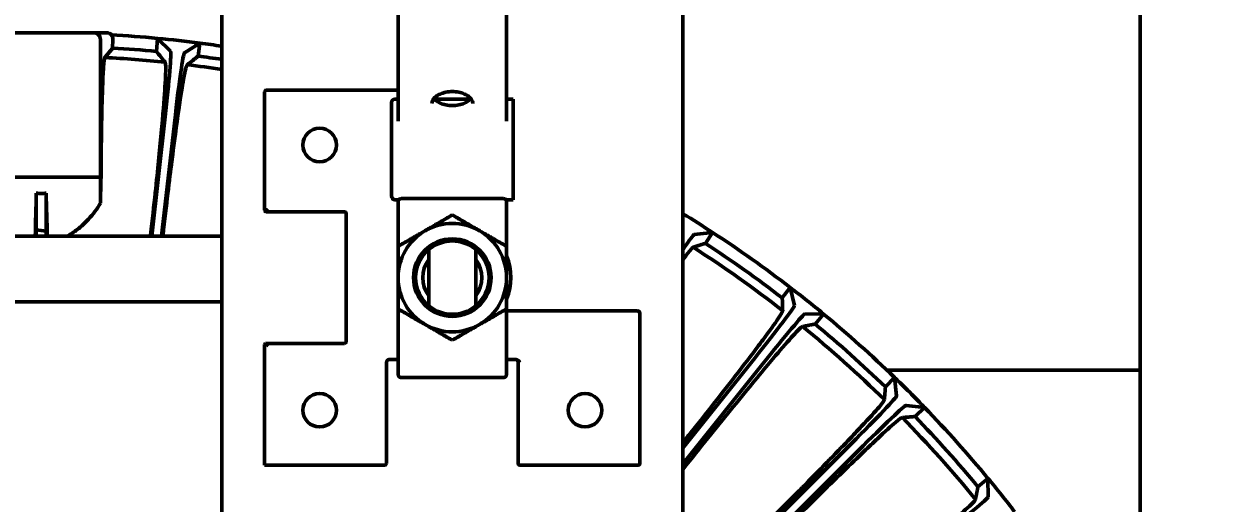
# Model space of a CAD drawing. Header units: inches. Extents: x 11 to 1621, y 11 to 1332.
# Drawn here: x 1087.29 to 1094.4, y 314.42 to 317.3 of the extents above; entities that cross this region are included whole.
import ezdxf

# ---------------------------------------------------------------- set-up
doc = ezdxf.new("R2010")
doc.units = ezdxf.units.IN
doc.header["$LTSCALE"] = 48
doc.header["$MEASUREMENT"] = 0
doc.layers.add('Dimension (ANSI)', color=7, linetype='Continuous', lineweight=25)
doc.layers.add('Visible (ANSI)', color=7, linetype='Continuous', lineweight=50)
doc.styles.add('Dimension Text', font='tahoma.ttf')
doc.dimstyles.new('ELC FT', dxfattribs={"dimscale": 48, "dimtxt": 0.12, "dimasz": 0.098425, "dimexe": 0.05, "dimexo": 0.1, "dimgap": 0.031496, "dimtad": 1, "dimdec": 5, "dimzin": 3, "dimdsep": 46, "dimlunit": 4, "dimtxsty": 'Dimension Text', "dimcen": 0.09, "dimdle": 0.5, "dimclrd": 5, "dimclre": 5, "dimclrt": 256, "dimadec": 1, "dimazin": 3, "dimtfac": 0.833333, "dimtofl": 0, "dimtmove": 0, "dimatfit": 3, "dimfxl": 0, "dimfrac": 2, "dimtolj": 1, "dimtzin": 0, "dimlwd": 25, "dimlwe": 25, "dimarcsym": 0})

# ---------------------------------------------------------------- blocks, each defined once
blk = doc.blocks.new('*D32')
at = {"layer": 'Defpoints', "color": 0, "linetype": 'Continuous', "transparency": 16777216}
for p in [(1009.1438, 460.8893), (1167.9445, 460.8893), (1018.5453, 291.4511)]:
    blk.add_point(p, dxfattribs=at)
at = {"layer": 'Dimension (ANSI)', "color": 5, "linetype": 'Continuous', "lineweight": 25, "transparency": 16777216}
for p, q in [((1163.1445, 460.8893), (1006.7438, 460.8893)), ((1009.1438, 296.1755), (1009.1438, 456.1649)), ((1013.7453, 291.4511), (1006.7438, 291.4511))]:
    blk.add_line(p, q, dxfattribs=at)
at = {"layer": 'Dimension (ANSI)', "color": 5, "linetype": 'Continuous', "transparency": 16777216}
for points in [[(1008.3564, 456.1649), (1009.9312, 456.1649), (1009.1438, 460.8893)], [(1008.3564, 296.1755), (1009.9312, 296.1755), (1009.1438, 291.4511)]]:
    blk.add_solid(points, dxfattribs=at)
at = {"layer": 'Dimension (ANSI)', "linetype": 'Continuous', "lineweight": 25, "transparency": 16777216, "insert": (1003.9957, 376.1702), "char_height": 5.76, "attachment_point": 5, "rotation": 90, "style": 'Dimension Text'}
blk.add_mtext('\\A1;14\'-1 7/16"', dxfattribs=at)
blk = doc.blocks.new('*D51')
at = {"layer": 'Defpoints', "color": 0, "linetype": 'Continuous', "transparency": 16777216}
for p in [(1146.447, 546.4511), (994.5453, 291.4511), (1018.5453, 291.4511)]:
    blk.add_point(p, dxfattribs=at)
at = {"layer": 'Dimension (ANSI)', "color": 5, "linetype": 'Continuous', "lineweight": 25, "transparency": 16777216}
for p, q in [((1141.647, 546.4511), (992.1453, 546.4511)), ((994.5453, 541.7267), (994.5453, 296.1755)), ((1013.7453, 291.4511), (992.1453, 291.4511))]:
    blk.add_line(p, q, dxfattribs=at)
at = {"layer": 'Dimension (ANSI)', "color": 5, "linetype": 'Continuous', "transparency": 16777216}
for points in [[(993.7579, 541.7267), (995.3327, 541.7267), (994.5453, 546.4511)], [(993.7579, 296.1755), (995.3327, 296.1755), (994.5453, 291.4511)]]:
    blk.add_solid(points, dxfattribs=at)
at = {"layer": 'Dimension (ANSI)', "linetype": 'Continuous', "lineweight": 25, "transparency": 16777216, "insert": (990.0336, 418.9511), "char_height": 5.76, "attachment_point": 5, "rotation": 90, "style": 'Dimension Text'}
blk.add_mtext('\\A1;21\'-3"', dxfattribs=at)

msp = doc.modelspace()

# ---------------------------------------------------------------- linework, layer by layer
at = {"layer": 'Visible (ANSI)'}
for p, q in [((1093.976979, 303.316653), (1093.976979, 335.716301)), ((1089.529479, 318.044338), (1089.529479, 316.71657)), ((1090.179479, 318.044338), (1090.179479, 316.71657)), ((1088.471769, 314.043904), (1088.471769, 317.356355)), ((1091.237189, 314.043904), (1091.237189, 317.356355)), ((1087.07496, 317.246903), (1087.70547, 317.246903)), ((1087.783903, 317.246903), (1087.70547, 317.246903)), ((1087.744546, 317.207533), (1087.744546, 316.380762)), ((1087.819571, 317.207533), (1087.818239, 317.155576)), ((1088.080943, 317.135337), (1088.087248, 317.213833)), ((1088.165221, 317.136609), (1088.087248, 317.213833)), ((1088.341544, 317.18518), (1088.248342, 317.127244)), ((1088.341544, 317.18518), (1088.330224, 317.107249)), ((1088.729479, 316.893521), (1088.729479, 316.183258)), ((1089.529479, 316.903521), (1088.739479, 316.903521)), ((1089.490109, 316.829373), (1089.490109, 316.829331)), ((1089.490109, 316.610565), (1089.490109, 316.829331)), ((1089.529479, 316.848315), (1089.509109, 316.848315)), ((1089.961475, 316.848315), (1089.747484, 316.848315)), ((1090.21885, 316.848315), (1090.179479, 316.848315)), ((1090.21885, 316.848315), (1090.21885, 316.841283)), ((1090.21885, 316.623038), (1090.21885, 316.841283)), ((1088.052927, 316.030154), (1088.133383, 316.744222)), ((1088.192067, 316.73761), (1088.111937, 316.026431)), ((1089.490109, 316.610547), (1089.490109, 316.610148)), ((1089.490109, 316.271551), (1089.490109, 316.610078)), ((1090.21885, 316.595305), (1090.21885, 316.623038)), ((1090.21885, 316.595305), (1090.21885, 316.244783)), ((1087.744546, 316.380762), (1087.748542, 316.380762)), ((1087.744546, 316.225241), (1087.744546, 316.380762)), ((1087.360688, 316.065713), (1087.360688, 316.284774)), ((1087.419743, 316.284775), (1087.419743, 316.057408)), ((1089.532255, 316.244783), (1089.509109, 316.244783)), ((1089.529479, 316.244783), (1089.529479, 315.96616)), ((1089.548479, 316.252429), (1090.160479, 316.252429)), ((1090.21885, 316.244783), (1090.176704, 316.244783)), ((1090.179479, 316.244783), (1090.179479, 315.96616)), ((1088.739479, 316.173258), (1089.20861, 316.173258)), ((1089.21861, 316.163258), (1089.21861, 315.393784)), ((1088.471769, 316.026431), (1086.435491, 316.026431)), ((1087.3604, 316.026431), (1087.360688, 316.065713)), ((1087.360688, 316.065713), (1087.419743, 316.057408)), ((1087.419743, 316.057408), (1087.419969, 316.026431)), ((1088.05248, 316.026431), (1088.052927, 316.030154)), ((1088.052927, 316.030154), (1088.067393, 316.026431)), ((1091.414893, 316.049439), (1091.303604, 316.037438)), ((1091.414893, 316.049439), (1091.371183, 315.98394)), ((1089.714479, 315.608815), (1089.714479, 315.948227)), ((1089.994479, 315.948227), (1089.994479, 315.608815)), ((1091.832357, 315.65672), (1091.879744, 315.71961)), ((1091.905173, 315.610602), (1091.879744, 315.71961)), ((1085.529979, 315.63273), (1088.471769, 315.63273)), ((1089.529479, 315.590882), (1089.529479, 315.237576)), ((1090.179479, 315.590882), (1090.179479, 315.237576)), ((1090.964479, 315.578521), (1090.179479, 315.578521)), ((1090.979479, 314.663521), (1090.979479, 315.563521)), ((1092.079819, 315.560055), (1091.967885, 315.56059)), ((1092.079819, 315.560055), (1092.02905, 315.499863)), ((1088.729479, 315.373784), (1088.729479, 314.653521)), ((1089.20861, 315.383784), (1088.739479, 315.383784)), ((1089.459743, 314.663521), (1089.459743, 315.269304)), ((1089.478743, 315.288304), (1089.529479, 315.288304)), ((1090.179479, 315.288304), (1090.231995, 315.288304)), ((1090.249216, 315.269304), (1090.249216, 314.663521)), ((1091.237189, 314.75601), (1091.668078, 315.296328)), ((1091.714249, 315.259507), (1091.237189, 314.661293)), ((1089.529479, 315.197521), (1089.529479, 315.237576)), ((1089.548479, 315.178521), (1090.160479, 315.178521)), ((1090.179479, 315.237576), (1090.179479, 315.197521)), ((1092.450688, 315.123064), (1092.504817, 315.180254)), ((1092.460869, 315.222351), (1093.976979, 315.222351)), ((1092.517881, 315.069084), (1092.504817, 315.180254)), ((1092.68577, 314.999301), (1092.5746, 315.012365)), ((1092.68577, 314.999301), (1092.628581, 314.945171)), ((1091.181157, 313.717399), (1092.24709, 314.783332)), ((1092.288848, 314.741573), (1091.181157, 313.633883)), ((1088.729479, 314.653521), (1088.739479, 314.653521)), ((1088.739479, 314.653521), (1089.449743, 314.653521)), ((1090.259216, 314.653521), (1090.969479, 314.653521)), ((1093.005379, 314.523533), (1093.065572, 314.574302)), ((1093.066107, 314.462369), (1093.065572, 314.574302))]:
    msp.add_line(p, q, dxfattribs=at)
for centre, radius in [((1089.058984, 316.574016), 0.1005), ((1089.854479, 315.778521), 0.2325), ((1089.058984, 314.983026), 0.1005), ((1090.649975, 314.983026), 0.1005)]:
    msp.add_circle(centre, radius, dxfattribs=at)
for centre, radius, start, end in [((1087.390215, 309.884699), 7.362205, 84.567261, 86.7382), ((1087.390215, 309.884699), 7.362205, 82.5755962, 84.567261), ((1087.390215, 309.884699), 7.362205, 81.5523147, 82.5755962), ((1087.390215, 309.884699), 7.224409, 84.1058447, 86.9722787), ((1087.390215, 309.884699), 7.283465, 84.5581718, 86.6309889), ((1087.390215, 309.884699), 7.283465, 81.4603098, 82.5846853), ((1087.390215, 309.884699), 7.224409, 81.389975, 83.0370125), ((1088.739479, 316.893521), 0.01, 90, 180), ((1089.509109, 316.829315), 0.019, 90, 179.9521973), ((1088.739479, 316.183258), 0.01, 180, 293.9057117), ((1089.20861, 316.163258), 0.01, 0, 90), ((1089.854479, 315.778521), 0.325, 60, 120), ((1087.390215, 309.884699), 7.362205, 56.8613105, 58.4978736), ((1089.854479, 315.778521), 0.325, 120, 180), ((1089.854479, 315.778521), 0.325, 0, 60), ((1087.390215, 309.884699), 7.362205, 52.4244038, 56.8613105), ((1089.854479, 315.778521), 0.22, 50.4788036, 129.5211964), ((1087.390215, 309.884699), 7.224409, 52.0316148, 57.2540995), ((1087.390215, 309.884699), 7.283465, 52.4181512, 56.867563), ((1089.854479, 315.778521), 0.22, 129.5211964, 180), ((1089.854479, 315.778521), 0.177165, 142.2062834, 217.7937166), ((1089.854479, 315.778521), 0.22, 309.5211964, 50.4788036), ((1089.854479, 315.778521), 0.177165, 322.2062834, 37.7937166), ((1089.854479, 315.778521), 0.35, 338.2132107, 21.7867893), ((1089.854479, 315.778521), 0.325, 180, 240), ((1089.854479, 315.778521), 0.22, 180, 230.4788036), ((1089.854479, 315.778521), 0.325, 300, 0), ((1087.390215, 309.884699), 7.362205, 50.432739, 52.4244038), ((1089.854479, 315.778521), 0.22, 230.4788036, 309.5211964), ((1090.964479, 315.563521), 0.015, 0, 90), ((1087.390215, 309.884699), 7.362205, 45.9958324, 50.432739), ((1089.854479, 315.778521), 0.325, 240, 300), ((1087.390215, 309.884699), 7.224409, 45.6030433, 50.8255281), ((1087.390215, 309.884699), 7.283465, 45.9895798, 50.4389916), ((1089.20861, 315.393784), 0.01, 270, 0), ((1088.739479, 315.373784), 0.01, 113.9057118, 180), ((1088.739479, 315.373784), 0.01, 66.0942882, 113.9057118), ((1089.478743, 315.269304), 0.019, 90, 180), ((1090.230216, 315.269304), 0.019, 0, 90), ((1089.548479, 315.197521), 0.019, 180, 270), ((1090.160479, 315.197521), 0.019, 270, 0), ((1087.390215, 309.884699), 7.362205, 44.0041676, 45.9958324), ((1087.390215, 309.884699), 7.362205, 39.567261, 44.0041676), ((1087.390215, 309.884699), 7.224409, 39.1744719, 44.3969567), ((1087.390215, 309.884699), 7.283465, 39.5610084, 44.0104202), ((1089.449743, 314.663521), 0.01, 270, 0), ((1090.259216, 314.663521), 0.01, 180, 270), ((1090.969479, 314.663521), 0.01, 270, 0), ((1087.390215, 309.884699), 7.362205, 37.5755962, 39.567261)]:
    msp.add_arc(centre, radius, start, end, dxfattribs=at)
for centre, major_axis, ratio, start_param, end_param in [((1087.783903, 317.207533), (0.039383, 0), 0.99967143, 0.76480573, 1.57079633), ((1088.120837, 316.745557), (0.044082, 0.391213), 0.03204901, 4.71258719, 6.25788864), ((1088.204596, 316.73612), (-0.044077, -0.391214), 0.03204901, 3.16688938, 4.7121906), ((1087.75773, 316.193765), (-0.018334, -0.78941), 0.01763136, 4.47364303, 4.67291422), ((1089.509109, 316.271551), (0, -0.026768), 0.70980781, 4.71238898, 6.28318531), ((1089.548479, 316.236486), (-0.019, 0), 0.83909963, 4.71238898, 5.73582564), ((1090.160479, 316.236486), (-0.019, 0), 0.83909963, 3.68895232, 4.71238898), ((1091.094396, 315.70404), (-0.209456, -0.333351), 0.02747098, 3.16328009, 3.91945151), ((1091.659582, 315.30302), (0.245465, 0.307801), 0.02747098, 4.7125556, 6.26149787), ((1091.722664, 315.252713), (-0.245463, -0.307803), 0.02747098, 3.16328009, 4.71222235), ((1092.239396, 314.790933), (0.278385, 0.278382), 0.02747098, 4.7125556, 6.26149787), ((1092.296449, 314.73388), (-0.278382, -0.278385), 0.02747098, 3.16328009, 4.71222235), ((1092.758229, 314.217147), (0.307803, 0.245463), 0.02747098, 4.7125556, 6.26149787)]:
    msp.add_ellipse(centre, major_axis=major_axis, ratio=ratio, start_param=start_param, end_param=end_param, dxfattribs=at)
for points, knots in [([(1087.70547, 317.246903), (1087.708282, 317.246903), (1087.71109, 317.246597), (1087.713844, 317.245989), (1087.716529, 317.245395), (1087.719153, 317.244515), (1087.721668, 317.243361), (1087.726254, 317.241256), (1087.730425, 317.238262), (1087.733926, 317.234514), (1087.737301, 317.2309), (1087.739989, 317.226654), (1087.741819, 317.221982), (1087.743616, 317.217392), (1087.744546, 317.212491), (1087.744546, 317.207533)], [-0.320810557, -0.320810557, -0.320810557, -0.320810557, -0.298348156, -0.298348156, -0.298348156, -0.276442166, -0.276442166, -0.276442166, -0.23650674, -0.23650674, -0.23650674, -0.197999246, -0.197999246, -0.197999246, -0.160169671, -0.160169671, -0.160169671, -0.160169671]), ([(1087.809113, 317.234976), (1087.809257, 317.234824), (1087.8094, 317.234671), (1087.813189, 317.23054), (1087.815923, 317.225807), (1087.819071, 317.216431), (1087.819675, 317.21182), (1087.819571, 317.207533)], [0.6320939662, 0.6320939662, 0.6320939662, 0.6320939662, 0.6340241123, 0.6340241123, 0.6841626208, 0.6841626208, 0.7296768306, 0.7296768306, 0.7296768306, 0.7296768306]), ([(1087.748542, 316.380762), (1087.74944, 316.513723), (1087.750954, 316.642401), (1087.754384, 316.817012), (1087.756412, 316.901588), (1087.761446, 317.014092), (1087.76344, 317.045476), (1087.767551, 317.087714), (1087.769679, 317.098727), (1087.771802, 317.099024)], [-4.1696846, -4.1696846, -4.1696846, -4.1696846, -2.35562624, -2.35562624, -1.26377201, -1.26377201, -0.63107888, -0.63107888, 0, 0, 0, 0]), ([(1087.818239, 317.155576), (1087.813064, 317.149288), (1087.807889, 317.142996), (1087.802715, 317.136699), (1087.797555, 317.13042), (1087.792396, 317.124136), (1087.787236, 317.117848), (1087.782091, 317.111578), (1087.776947, 317.105303), (1087.771802, 317.099024)], [0, 0, 0, 0, 0.3343017, 0.3343017, 0.3343017, 0.66763503, 0.66763503, 0.66763503, 1, 1, 1, 1]), ([(1088.330224, 317.107249), (1088.324857, 317.102968), (1088.319489, 317.098681), (1088.31412, 317.09439), (1088.308765, 317.090109), (1088.303408, 317.085824), (1088.298051, 317.081533), (1088.287375, 317.072983), (1088.276697, 317.064414), (1088.266017, 317.055826)], [0, 0, 0, 0, 0.25087799, 0.25087799, 0.25087799, 0.50117065, 0.50117065, 0.50117065, 1, 1, 1, 1]), ([(1088.132097, 317.070915), (1088.134291, 317.070341), (1088.135631, 317.062162), (1088.136577, 317.031375), (1088.13618, 317.008661), (1088.133114, 316.938578), (1088.129484, 316.879938), (1088.114969, 316.702616), (1088.10478, 316.593392), (1088.082426, 316.369869), (1088.066784, 316.219354), (1088.045328, 316.030149), (1088.045117, 316.02829), (1088.044906, 316.026431)], [-2.39903946, -2.39903946, -2.39903946, -2.39903946, -2.18590121, -2.18590121, -1.97213183, -1.97213183, -1.68271452, -1.68271452, -1.38282848, -1.38282848, -1.10481407, -1.10481407, -1.10205467, -1.10205467, -1.10205467, -1.10205467]), ([(1088.119532, 316.026431), (1088.119731, 316.028203), (1088.119924, 316.029925), (1088.141157, 316.219233), (1088.15947, 316.369681), (1088.18718, 316.590247), (1088.201453, 316.698024), (1088.22666, 316.872912), (1088.236077, 316.929942), (1088.248427, 316.997235), (1088.253025, 317.019025), (1088.260688, 317.048234), (1088.263774, 317.055755), (1088.266017, 317.055826)], [-3.17857387, -3.17857387, -3.17857387, -3.17857387, -3.17258623, -3.17258623, -2.49990486, -2.49990486, -1.76931274, -1.76931274, -1.05818222, -1.05818222, -0.52830226, -0.52830226, 0, 0, 0, 0]), ([(1089.976979, 316.822654), (1089.976979, 316.83121), (1089.974237, 316.839964), (1089.963219, 316.855636), (1089.95639, 316.862377), (1089.939531, 316.874084), (1089.929788, 316.87913), (1089.908007, 316.887234), (1089.895978, 316.890294), (1089.870797, 316.894009), (1089.85764, 316.894646), (1089.831651, 316.893376), (1089.818823, 316.891465), (1089.794947, 316.885373), (1089.783896, 316.881204), (1089.764714, 316.87127), (1089.756576, 316.865519), (1089.743674, 316.853246), (1089.738999, 316.846743), (1089.733262, 316.834366), (1089.731979, 316.828492), (1089.731979, 316.822654)], [3.14159265, 3.14159265, 3.14159265, 3.14159265, 3.56600793, 3.56600793, 3.8884086, 3.8884086, 4.18764912, 4.18764912, 4.48679746, 4.48679746, 4.78823128, 4.78823128, 5.09023787, 5.09023787, 5.39060766, 5.39060766, 5.68892563, 5.68892563, 5.99362524, 5.99362524, 6.28318531, 6.28318531, 6.28318531, 6.28318531]), ([(1089.743759, 316.85253), (1089.748258, 316.847011), (1089.754148, 316.841586), (1089.769428, 316.830975), (1089.779171, 316.825929), (1089.800952, 316.817825), (1089.812981, 316.814765), (1089.838162, 316.81105), (1089.851319, 316.810413), (1089.877308, 316.811683), (1089.890136, 316.813594), (1089.914012, 316.819686), (1089.925063, 316.823855), (1089.944245, 316.833789), (1089.952383, 316.83954), (1089.961153, 316.847883), (1089.963299, 316.850198), (1089.9652, 316.85253)], [0.48264504, 0.48264504, 0.48264504, 0.48264504, 0.74681595, 0.74681595, 1.04605647, 1.04605647, 1.3452048, 1.3452048, 1.64663863, 1.64663863, 1.94864522, 1.94864522, 2.249015, 2.249015, 2.54733298, 2.54733298, 2.65894761, 2.65894761, 2.65894761, 2.65894761]), ([(1087.035884, 316.380762), (1087.058857, 316.380762), (1087.087461, 316.380756), (1087.154053, 316.380775), (1087.191682, 316.380762), (1087.282333, 316.380773), (1087.336018, 316.380762), (1087.444261, 316.380762), (1087.4978, 316.380769), (1087.58831, 316.380767), (1087.625928, 316.380767), (1087.692713, 316.38076), (1087.72147, 316.380762), (1087.744546, 316.380762)], [0, 0, 0, 0, 0.33134755, 0.33134755, 0.66464337, 0.66464337, 1.07765345, 1.07765345, 1.48951135, 1.48951135, 1.82246895, 1.82246895, 2.15529863, 2.15529863, 2.15529863, 2.15529863]), ([(1087.419743, 316.284775), (1087.409901, 316.283911), (1087.400048, 316.283479), (1087.380391, 316.28348), (1087.370549, 316.283908), (1087.360688, 316.284774)], [-0.150996831, -0.150996831, -0.150996831, -0.150996831, -0.075436168, -0.075436168, -0.000001, -0.000001, -0.000001, -0.000001]), ([(1087.542974, 316.026429), (1087.564985, 316.037929), (1087.585977, 316.051526), (1087.630349, 316.085449), (1087.653364, 316.106825), (1087.700835, 316.158833), (1087.724682, 316.191163), (1087.744546, 316.225241)], [0.310436975, 0.310436975, 0.310436975, 0.310436975, 0.498859289, 0.498859289, 0.733151264, 0.733151264, 1.031079454, 1.031079454, 1.031079454, 1.031079454]), ([(1088.735427, 316.183258), (1088.735536, 316.183393), (1088.735645, 316.183523), (1088.736211, 316.184145), (1088.736782, 316.184632), (1088.738068, 316.185311), (1088.738784, 316.185503), (1088.739479, 316.185503), (1088.740175, 316.185503), (1088.740891, 316.185311), (1088.742177, 316.184632), (1088.742748, 316.184145), (1088.743743, 316.18305), (1088.744254, 316.182258), (1088.745223, 316.180289), (1088.745573, 316.178766), (1088.745573, 316.176536), (1088.745223, 316.175468), (1088.744322, 316.174558), (1088.743945, 316.174306), (1088.743532, 316.174116)], [-0.0118844586, -0.0118844586, -0.0118844586, -0.0118844586, -0.0105945397, -0.0105945397, -0.0052972699, -0.0052972699, 0, 0, 0, 0.0052972699, 0.0052972699, 0.0105945397, 0.0105945397, 0.0168919746, 0.0168919746, 0.028909642, 0.028909642, 0.0409273095, 0.0409273095, 0.0459348256, 0.0459348256, 0.0459348256, 0.0459348256]), ([(1091.23719, 315.88579), (1091.24741, 315.900169), (1091.256393, 315.91252), (1091.283791, 315.94907), (1091.295341, 315.962093), (1091.298001, 315.960988)], [-1.0971938, -1.0971938, -1.0971938, -1.0971938, -0.78819126, -0.78819126, 0, 0, 0, 0]), ([(1091.834864, 315.580064), (1091.836857, 315.577838), (1091.827661, 315.561561), (1091.787901, 315.502704), (1091.756908, 315.45957), (1091.688634, 315.367906), (1091.637556, 315.299955), (1091.468409, 315.08147), (1091.376641, 314.964561), (1091.26921, 314.829177), (1091.25338, 314.809265), (1091.23719, 314.788939)], [-17.29365989, -17.29365989, -17.29365989, -17.29365989, -13.61384146, -13.61384146, -9.87956884, -9.87956884, -7.48683973, -7.48683973, -5.3151309, -5.3151309, -4.94794156, -4.94794156, -4.94794156, -4.94794156]), ([(1091.237187, 314.628187), (1091.290494, 314.695345), (1091.339667, 314.75691), (1091.477603, 314.92871), (1091.569206, 315.041582), (1091.737302, 315.245787), (1091.789705, 315.307618), (1091.861012, 315.390836), (1091.893271, 315.427182), (1091.938303, 315.474996), (1091.951239, 315.486645), (1091.953759, 315.485249)], [-2.95116664, -2.95116664, -2.95116664, -2.95116664, -2.67853389, -2.67853389, -2.14711855, -2.14711855, -1.57767746, -1.57767746, -0.78819126, -0.78819126, 0, 0, 0, 0]), ([(1088.739479, 315.368784), (1088.740761, 315.370354), (1088.742156, 315.372058), (1088.74349, 315.373732), (1088.743511, 315.373758), (1088.743532, 315.373784)], [-0.1811056628, -0.1811056628, -0.1811056628, -0.1811056628, -0.1656662806, -0.1656662806, -0.1654219988, -0.1654219988, -0.1654219988, -0.1654219988]), ([(1088.74353, 315.382925), (1088.743945, 315.382736), (1088.744322, 315.382484), (1088.745223, 315.381574), (1088.745573, 315.380506), (1088.745573, 315.378276), (1088.745223, 315.376753), (1088.744322, 315.374922), (1088.743945, 315.374312), (1088.743532, 315.373784)], [-0.0459348255, -0.0459348255, -0.0459348255, -0.0459348255, -0.0409273095, -0.0409273095, -0.028909642, -0.028909642, -0.0168919746, -0.0168919746, -0.0118844586, -0.0118844586, -0.0118844586, -0.0118844586]), ([(1090.231995, 315.288304), (1090.234127, 315.288304), (1090.236653, 315.287903), (1090.240915, 315.286588), (1090.243429, 315.285368), (1090.250746, 315.280585), (1090.25545, 315.274495), (1090.259216, 315.269304)], [-0.0828553517, -0.0828553517, -0.0828553517, -0.0828553517, -0.0666119717, -0.0666119717, -0.0488682559, -0.0488682559, 0, 0, 0, 0]), ([(1092.444595, 315.04661), (1092.446327, 315.044175), (1092.435366, 315.02903), (1092.389266, 314.974995), (1092.353639, 314.935601), (1092.275531, 314.852158), (1092.217166, 314.790354), (1092.02462, 314.592181), (1091.920339, 314.486282), (1091.713085, 314.278025), (1091.598947, 314.164419), (1091.383254, 313.95209), (1091.277986, 313.848776), (1091.181218, 313.754823)], [-17.29365989, -17.29365989, -17.29365989, -17.29365989, -13.61384146, -13.61384146, -9.87956884, -9.87956884, -7.48683973, -7.48683973, -5.3151309, -5.3151309, -3.17070036, -3.17070036, -2.02854002, -2.02854002, -2.02854002, -2.02854002]), ([(1091.181157, 313.593823), (1091.181276, 313.593947), (1091.181395, 313.59407), (1091.302752, 313.720155), (1091.468646, 313.889061), (1091.698814, 314.122555), (1091.811202, 314.235253), (1092.016653, 314.439352), (1092.120317, 314.541258), (1092.31022, 314.725358), (1092.369216, 314.780934), (1092.449392, 314.855644), (1092.485518, 314.88815), (1092.53562, 314.930621), (1092.549779, 314.940748), (1092.552127, 314.939079)], [-3.56303916, -3.56303916, -3.56303916, -3.56303916, -3.56268719, -3.56268719, -3.20398065, -3.20398065, -2.67853389, -2.67853389, -2.14711855, -2.14711855, -1.57767746, -1.57767746, -0.78819126, -0.78819126, 0, 0, 0, 0]), ([(1092.990765, 314.448242), (1092.992213, 314.445628), (1092.979625, 314.431806), (1092.927765, 314.383272), (1092.887952, 314.348115), (1092.800992, 314.273942), (1092.736074, 314.219061), (1092.522551, 314.043692), (1092.407069, 313.950135), (1092.1778, 313.766392), (1092.05166, 313.66628), (1091.846927, 313.505627), (1091.675139, 313.370923), (1091.459218, 313.204703), (1091.390267, 313.152339), (1091.307832, 313.091602), (1091.284639, 313.074933), (1091.245875, 313.048097), (1091.231795, 313.039088), (1091.22279, 313.034178)], [-35.83629905, -35.83629905, -35.83629905, -35.83629905, -27.38481256, -27.38481256, -18.80826044, -18.80826044, -13.31284861, -13.31284861, -8.32505691, -8.32505691, -3.39991561, -3.39991561, -1.8347853, -1.8347853, -0.95432856, -0.95432856, -0.49894011, -0.49894011, 0, 0, 0, 0])]:
    msp.add_open_spline(points, degree=3, knots=knots, dxfattribs=at)
for points, degree in [([(1088.080943, 317.135337), (1088.098072, 317.113851), (1088.115123, 317.092377), (1088.132097, 317.070915)], 3), ([(1089.49011, 316.610518), (1089.490109, 316.610533), (1089.490109, 316.610549), (1089.490109, 316.610564)], 3), ([(1089.490109, 316.610078), (1089.490109, 316.610102), (1089.490109, 316.610125), (1089.490109, 316.610149)], 3), ([(1089.490109, 316.490628), (1089.490109, 316.490613), (1089.490109, 316.490597), (1089.490109, 316.490582)], 3), ([(1087.353968, 316.026431), (1087.356209, 316.112536), (1087.358448, 316.198651), (1087.360688, 316.284774)], 3), ([(1087.419743, 316.284775), (1087.421982, 316.198652), (1087.424222, 316.112537), (1087.426462, 316.026431)], 3), ([(1088.739479, 316.188258), (1088.738112, 316.186582), (1088.736733, 316.184895), (1088.735427, 316.183258)], 3), ([(1091.298001, 315.960988), (1091.334489, 315.972488), (1091.371183, 315.98394)], 2), ([(1091.832357, 315.65672), (1091.833667, 315.618302), (1091.834864, 315.580064)], 2), ([(1091.953759, 315.485249), (1091.991304, 315.492591), (1092.02905, 315.499863)], 2), ([(1092.450688, 315.123064), (1092.447688, 315.084742), (1092.444595, 315.04661)], 2), ([(1092.552127, 314.939079), (1092.590258, 314.942171), (1092.628581, 314.945171)], 2), ([(1093.005379, 314.523533), (1092.998107, 314.485788), (1092.990765, 314.448242)], 2)]:
    msp.add_open_spline(points, degree=degree, dxfattribs=at)
for points, weights in [([(1089.854479, 316.153799), (1089.767396, 316.103521), (1089.691979, 316.059979)], [1.16677701172, 1.25702752747, 1.25702752747]), ([(1090.016979, 316.059979), (1089.941563, 316.103521), (1089.854479, 316.153799)], [1.25702752747, 1.25702752747, 1.16677701158]), ([(1089.691979, 316.059979), (1089.616563, 316.016437), (1089.529479, 315.96616)], [1.25702752747, 1.25702752747, 1.16677701158]), ([(1090.179479, 315.96616), (1090.092396, 316.016437), (1090.016979, 316.059979)], [1.16677701172, 1.25702752747, 1.25702752747]), ([(1089.529479, 315.96616), (1089.529479, 315.865604), (1089.529479, 315.778521)], [1.16677701172, 1.25702752747, 1.25702752747]), ([(1090.179479, 315.778521), (1090.179479, 315.865604), (1090.179479, 315.96616)], [1.25702752747, 1.25702752747, 1.16677701158]), ([(1089.529479, 315.778521), (1089.529479, 315.691437), (1089.529479, 315.590882)], [1.25702752747, 1.25702752747, 1.16677701158]), ([(1090.179479, 315.590882), (1090.179479, 315.691437), (1090.179479, 315.778521)], [1.16677701172, 1.25702752747, 1.25702752747]), ([(1089.529479, 315.590882), (1089.616563, 315.540604), (1089.691979, 315.497063)], [1.16677701172, 1.25702752747, 1.25702752747]), ([(1090.016979, 315.497063), (1090.092396, 315.540604), (1090.179479, 315.590882)], [1.25702752747, 1.25702752747, 1.16677701158]), ([(1089.691979, 315.497063), (1089.767396, 315.453521), (1089.854479, 315.403243)], [1.25702752747, 1.25702752747, 1.16677701158]), ([(1089.854479, 315.403243), (1089.941563, 315.453521), (1090.016979, 315.497063)], [1.16677701172, 1.25702752747, 1.25702752747])]:
    msp.add_rational_spline(points, weights, degree=2, dxfattribs=at)

# ---------------------------------------------------------------- dimensions: what is measured, and where the dimension line sits
at = {"layer": 'Dimension (ANSI)', "color": 5, "linetype": 'Continuous', "lineweight": 25, "true_color": 0x0000ff}
for base, p1, p2, picture, middle in [((994.545281, 291.451101), (1146.446979, 546.451101), (1018.545281, 291.451101), '*D51', (994.545281, 418.951101)), ((1009.143755, 460.889261), (1018.545281, 291.451101), (1167.944479, 460.889261), '*D32', (1009.143755, 376.170181))]:
    dim = msp.add_linear_dim(base=base, p1=p1, p2=p2, angle=270, dimstyle='ELC FT', override={"dimgap": 0.031496, "dimdec": 5, "dimlfac": 1, "dimtol": 0, "dimlim": 0, "dimtp": 0, "dimtm": 0, "dimtdec": 2, "dimatfit": 1}, dxfattribs=at)
    dim.commit()
    dim.dimension.update_dxf_attribs({"geometry": picture, "text_midpoint": middle, "dimtype": 160})

doc.saveas('drawing.dxf')
